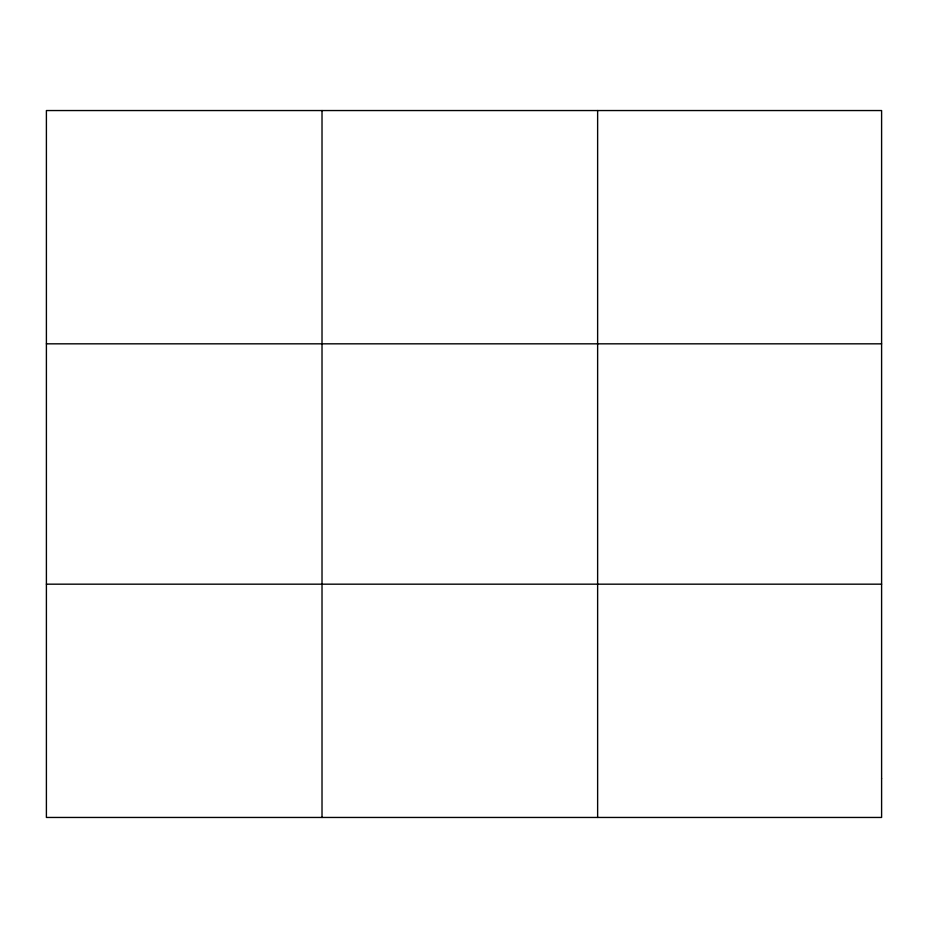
<?xml version="1.0" encoding="UTF-8"?>
<svg xmlns="http://www.w3.org/2000/svg" width="928" height="928" viewBox="0 0 928 928"><rect width="100%" height="100%" fill="white"/><g stroke="black" fill="none" stroke-linecap="round" stroke-linejoin="round"><path stroke-width="1.39" d="M322.016 110.548L322.016 817.452M597.632 110.548L597.632 817.452M46.4 343.824L881.6 343.824M46.4 584.176L881.6 584.176M881.6 778.569L881.6 817.452L46.4 817.452L46.4 110.548L881.6 110.548L881.6 778.569"/></g></svg>
